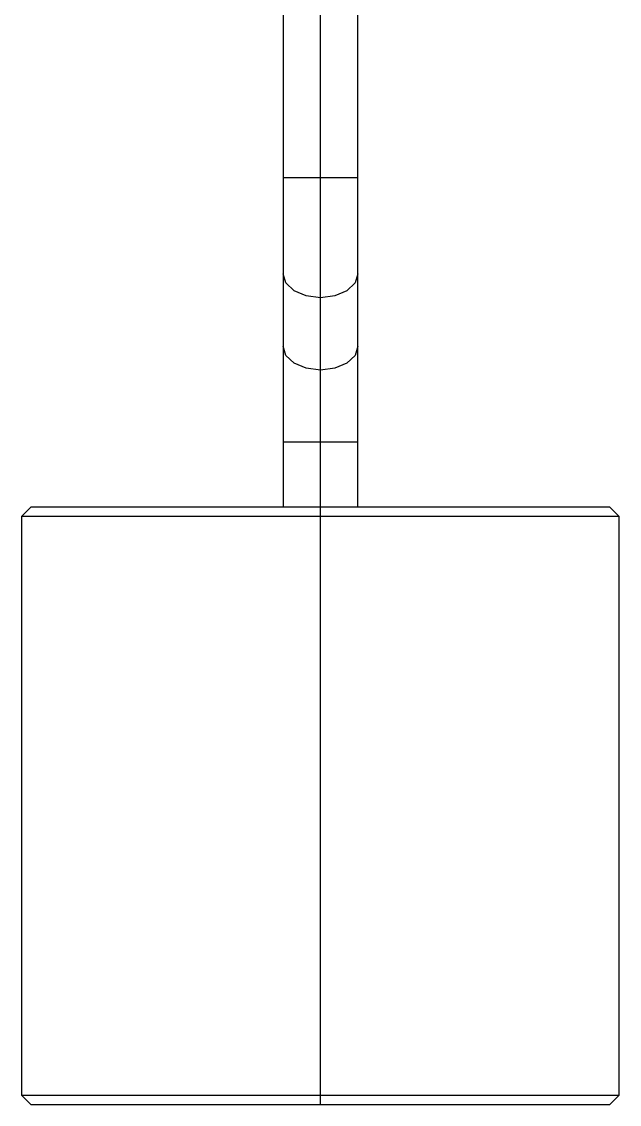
# Model space of a CAD drawing. Header units: inches. Extents: x 0 to 1338, y 51 to 562.
# Drawn here: x 1180.6 to 1212.6, y 310.8 to 368.8 of the extents above; entities that cross this region are included whole.
import ezdxf

# ---------------------------------------------------------------- set-up
doc = ezdxf.new("R2010")
doc.units = ezdxf.units.IN
doc.header["$LTSCALE"] = 0.5

msp = doc.modelspace()

# ---------------------------------------------------------------- linework, layer by layer
at = {"color": 253, "linetype": 'Continuous', "lineweight": 25}
for p, q in [((1194.63, 424.798), (1194.63, 342.798)), ((1198.63, 342.798), (1198.63, 424.798)), ((1196.63, 310.798), (1196.63, 417.798)), ((1198.63, 360.438), (1194.63, 360.438)), ((1198.63, 346.272), (1194.63, 346.272)), ((1181.13, 342.798), (1180.63, 342.298)), ((1212.13, 342.798), (1181.13, 342.798)), ((1212.63, 342.298), (1212.13, 342.798)), ((1180.63, 342.298), (1180.63, 311.298)), ((1212.63, 342.298), (1180.63, 342.298)), ((1212.63, 311.298), (1212.63, 342.298)), ((1180.63, 311.298), (1181.13, 310.798)), ((1180.63, 311.298), (1212.63, 311.298)), ((1212.13, 310.798), (1212.63, 311.298)), ((1181.13, 310.798), (1212.13, 310.798))]:
    msp.add_line(p, q, dxfattribs=at)
at = {"color": 253, "linetype": 'Continuous', "lineweight": 25, "flags": 128}
for points in [[(1196.63, 354.01), (1195.865, 354.108), (1195.216, 354.386), (1194.782, 354.804), (1194.63, 355.295)], [(1198.63, 355.295), (1198.478, 354.804), (1198.044, 354.386), (1197.396, 354.108), (1196.63, 354.01)], [(1196.63, 350.129), (1195.865, 350.227), (1195.216, 350.505), (1194.782, 350.922), (1194.63, 351.414)], [(1198.63, 351.414), (1198.478, 350.922), (1198.044, 350.505), (1197.396, 350.227), (1196.63, 350.129)]]:
    msp.add_lwpolyline(points, dxfattribs=at)

doc.saveas('drawing.dxf')
